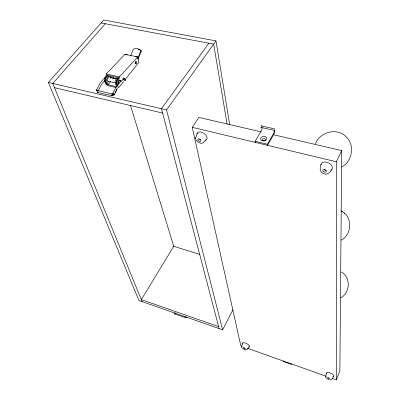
<?xml version="1.0" encoding="UTF-8"?>
<svg xmlns="http://www.w3.org/2000/svg" width="400" height="400" viewBox="0 0 400 400"><rect width="100%" height="100%" fill="white"/><g stroke="black" fill="none" stroke-linecap="round" stroke-linejoin="round"><path stroke-width="0.6" d="M117.49 86.015L116.765 83.735A3.26 1.735 -80 0 1 117.6 79.19L118.65 77.58M273.655 134.785L341.72 150.595L339.855 370.895L336.365 379.905L332.265 378.445M185.185 317.535L185.535 316.595M96.95 90.965L96.89 91.02M326.28 373.38L325.7 377.185L326.595 378.525M96.65 90.485A0.95 0.25 23.6 0 1 96.96 90.17A0.95 0.25 23.6 0 1 98.15 90.905C98.02 90.44 96.2 89.705 96.57 90.42M321.19 163.985C319.805 167.315 319.2 172.195 323.485 173.585C326.955 175.51 330.075 172.545 331.725 169.66M242.46 343.27L241.605 347.235L242.64 348.6M195.57 139.09L195.74 137.635M195.52 138.305L197.285 133.055M135.525 56.74L135.05 56.47L137.72 57.015L138.67 61.58L138.435 62.84L125.41 79.22M124.83 54.41L127.475 54.92M137.575 58.725L140.895 50.615L140.615 50.3A7.955 6.45 -40.6 0 0 133.845 48.945L133.37 49.11L130.525 56.025M138.005 59.24L141.315 51.155L140.895 50.615M135.525 63.515L135.835 61.875M107.38 75.105L106.32 76.7A3.235 1.775 -80.2 0 0 105.505 81.22L106.45 84.065L107.155 84.195M114.405 94.655L114.2 95.06L117.185 88.595L115.005 93.06M336.365 379.905L336.335 161.755L341.72 150.595M115.865 87.5L112.65 93.935A0.95 0.26 23.3 0 0 112.875 94.225M96.405 90.195L99.7 83.735L103.63 78.72M98.15 90.905L101.285 84.745L104.6 80.525M315.37 144.035C319.79 131.82 337.185 127.19 346.375 136.965C355.175 145.445 352.2 161.465 341.655 167.09M229.69 124.575L215.975 40.895L103.77 20L48.36 82.445L138.935 300.495L222.635 329.825L232.9 309.84M112.84 93.85L114.375 94.51L113.215 93.905M262.305 126.14A3.36 1.125 -76.9 0 0 262.04 125.985L261.11 125.865L274.225 128.775A3.38 1.075 -76.7 0 1 274.755 130.93A3.38 1.075 -76.7 0 1 273.72 134.49L267.535 145.315L267.415 144.22L273.61 133.385A1.835 0.585 -76.7 0 0 274.18 131.38A1.835 0.585 -76.7 0 0 273.83 130.285L260.78 127.37L261.655 127.485A1.825 0.61 -76.9 0 1 262.035 128.58A1.825 0.61 -76.9 0 1 261.47 130.575L255.16 141.3L255.3 142.39M111.375 77.765C112.03 77.275 112.865 78.81 113.32 77.555M242.01 346.325L240.835 345.91L192.25 127.325L198.9 117.415L260.89 131.82M333.71 376.47L331.525 379.62L330.06 379.995M222.635 329.825L166.54 109.9L215.975 40.895M208.875 43.21L161.475 108.72L219.125 328.595M123.895 79.14L124.545 78.85L125.235 79.435M125.275 80.31L124.56 80.57M115.93 87.4L119.805 82.315L124.005 78.985M117.89 87.955L118.66 86.985M123.495 81.625L119.285 86.925L118.89 87.13L118.6 86.795M243.87 349.365C246.3 351.065 248.285 348.75 249.315 346.575M118.005 78.395A3.255 1.74 -80 0 0 115.805 79.495A3.255 1.74 -80 0 0 115.37 83.425L116.39 86.63L107.945 84.725L110.675 81.355M112.63 78.95L113.41 77.99M105.39 23.725L52.77 83.47L142.13 301.615M112.86 93.85L113.34 93.945M118.055 85.085L117.695 83.945A3.26 1.735 -79.9 0 1 118.53 79.395L119.455 77.955L119.355 76.865L137.72 57.015M106.24 83.99L105.84 84.19L105.535 83.855L104.585 81.015A3.235 1.775 -80.3 0 1 105.4 76.5L106.33 75.075L106.22 73.99L124.84 54.38M206.145 139.83L202.71 142.95L201.07 143.345L198.09 142.315L195.89 140M113.91 95.39L113.165 95.825M185.44 317.655L174.925 314.09L175.16 312.96L174.925 314.09M125.15 80.465L124.625 80.595M340.78 297.84C350.195 292.675 351.05 277.42 341.445 271.98M341.305 240.135C352.275 234.355 352.73 216.2 341.03 210.9M97.55 92.475L112.51 95.79M124.235 78.435L124.61 78.42A0.925 0.485 -80 0 1 124.71 78.535L124.495 78.365M110.23 77.515L110.625 77.32L111.245 77.76M137.92 56.935L125.045 54.305M112.985 94.295C112.13 93.36 111.395 95.505 112.24 95.875M112.375 95.865L111.935 95.545L111.97 94.635L112.44 94.04L112.805 94.195M101.17 22.93L213.67 44.115L227.105 124.195M106.22 73.99L119.355 76.865M107.25 75.275L118.52 77.72M113.155 77.81L116.76 78.605M112.765 78.09L116.37 78.885M108 81.295L115.685 83.01M116.1 87.55L107.15 85.53L105.735 81.27A3.235 1.775 -80.2 0 1 106.155 77.36A3.235 1.775 -80.2 0 1 108.385 76.28M97.875 90.645L112.575 94.03M48.36 82.445L166.54 109.9M54.5 87.69L162.615 113.065M255.16 141.3L267.415 144.22M192.25 127.325L336.335 161.755M199.98 254.46L173.75 246.29L141.31 299.615L218.61 326.62M247.285 348.2L326.405 376.36M327.91 379.36L328.645 379.665M174.49 313.19L174.41 313.02M174.56 313.25L174.41 313.055M342.38 211.63L342.63 211.83M344.305 213.13L344.79 213.505M141.315 51.155L141.035 50.835A7.945 6.445 -40.6 0 0 138.03 49.225M107.945 84.725L106.885 81.525A3.24 1.77 -80.2 0 1 107.7 77.01A3.24 1.77 -80.2 0 1 110.155 77.515L110.425 78.35M117.38 86.35L116.53 83.685A3.255 1.74 -80 0 1 116.655 80.49A3.255 1.74 -80 0 1 118.285 78.465M130.47 105.37L173.85 246.61M283.295 361.02L283.355 361.485L291.465 364.375L291.415 363.905M326.35 170.25A1.82 1.165 25 0 1 324.27 169.545M321.025 165.01A6.055 3.89 25 0 1 328.885 163.09A6.055 3.89 25 0 1 330.825 170.285M242.67 344.22A3.81 1.535 27 0 1 244.085 342.735A3.81 1.535 27 0 1 248.495 344.865A3.81 1.535 27 0 1 248.59 347.075M326.42 373.885A4.065 1.655 23.9 0 1 328.43 372.52A4.065 1.655 23.9 0 1 333.14 374.785A4.065 1.655 23.9 0 1 332.735 376.92M200.77 139.66A1.7 1.01 33.8 0 1 199.635 139.045M197 133.915A5.65 3.385 33.8 0 1 204.395 133.635A5.65 3.385 33.8 0 1 205.245 140.215M97.955 92.26A0.92 0.515 -79.5 0 1 97.24 92.14A0.92 0.515 -79.5 0 1 97.47 90.86A0.92 0.515 -79.5 0 1 98.185 90.98M123.82 79.42A0.94 0.71 59.8 0 1 123.965 79.045L124.47 78.84L125.195 79.35A0.94 0.71 59.8 0 1 125.215 80.405M122.955 79.845A1.2 0.635 -80.1 0 1 123.26 78.175A1.2 0.635 -80.1 0 1 124.14 78.36M118.985 83.745A1.86 0.99 -79.9 0 1 118.3 82.04A1.86 0.99 -79.9 0 1 119.3 80.125A1.86 0.99 -79.9 0 1 120.33 81.17M110.83 77.165A1.19 0.65 -80.4 0 1 110.49 77.41M111.74 77.365A1.195 0.65 -80.4 0 1 110.94 77.39A1.195 0.65 -80.4 0 1 110.885 76.01M104.775 78.705A1.845 1.015 -80.3 0 1 105.07 77.82M119.005 83.505A1.865 0.99 -79.9 0 1 119.46 80.445A1.865 0.99 -79.9 0 1 120.81 81.73M135.605 61.825A1.185 0.605 -80.9 0 1 135.3 63.47M112.015 77.555A1.375 0.745 -80.4 0 1 111.62 77.84M108.465 81.325A1.85 1.01 -80.2 0 1 107.53 79.315A1.85 1.01 -80.2 0 1 109.1 77.81M186.86 316.985A0.62 0.44 43 0 1 186.105 317.36M135.915 61.845L135.59 62.625L135.96 63.94L136.44 63.705L136.75 62.065L136.395 61.615L135.915 61.845M323.05 171.125A1.825 1.16 25 0 0 326.04 171.865A1.825 1.16 25 0 0 324.515 169.64A1.825 1.16 25 0 0 323.05 171.125M261.715 140.53A3.18 2.225 -7.3 0 0 266.795 138.745A3.18 2.225 -7.3 0 0 262.465 136.65A3.18 2.225 -7.3 0 0 261.715 140.53M262.78 140.71A1.635 1.15 -7.3 0 0 265.395 139.79A1.635 1.15 -7.3 0 0 263.17 138.705A1.635 1.15 -7.3 0 0 262.78 140.71M243.41 348.25A1.145 0.455 27 0 0 245.205 348.89A1.145 0.455 27 0 0 244.135 347.75A1.145 0.455 27 0 0 243.41 348.25M327.815 378.44A1.225 0.49 23.9 0 0 329.715 378.88A1.225 0.49 23.9 0 0 328.31 377.73A1.225 0.49 23.9 0 0 327.815 378.44M198.01 140.12A1.705 1.01 33.8 0 0 200.635 141.285A1.705 1.01 33.8 0 0 199.53 139.09A1.705 1.01 33.8 0 0 198.01 140.12"/></g></svg>
